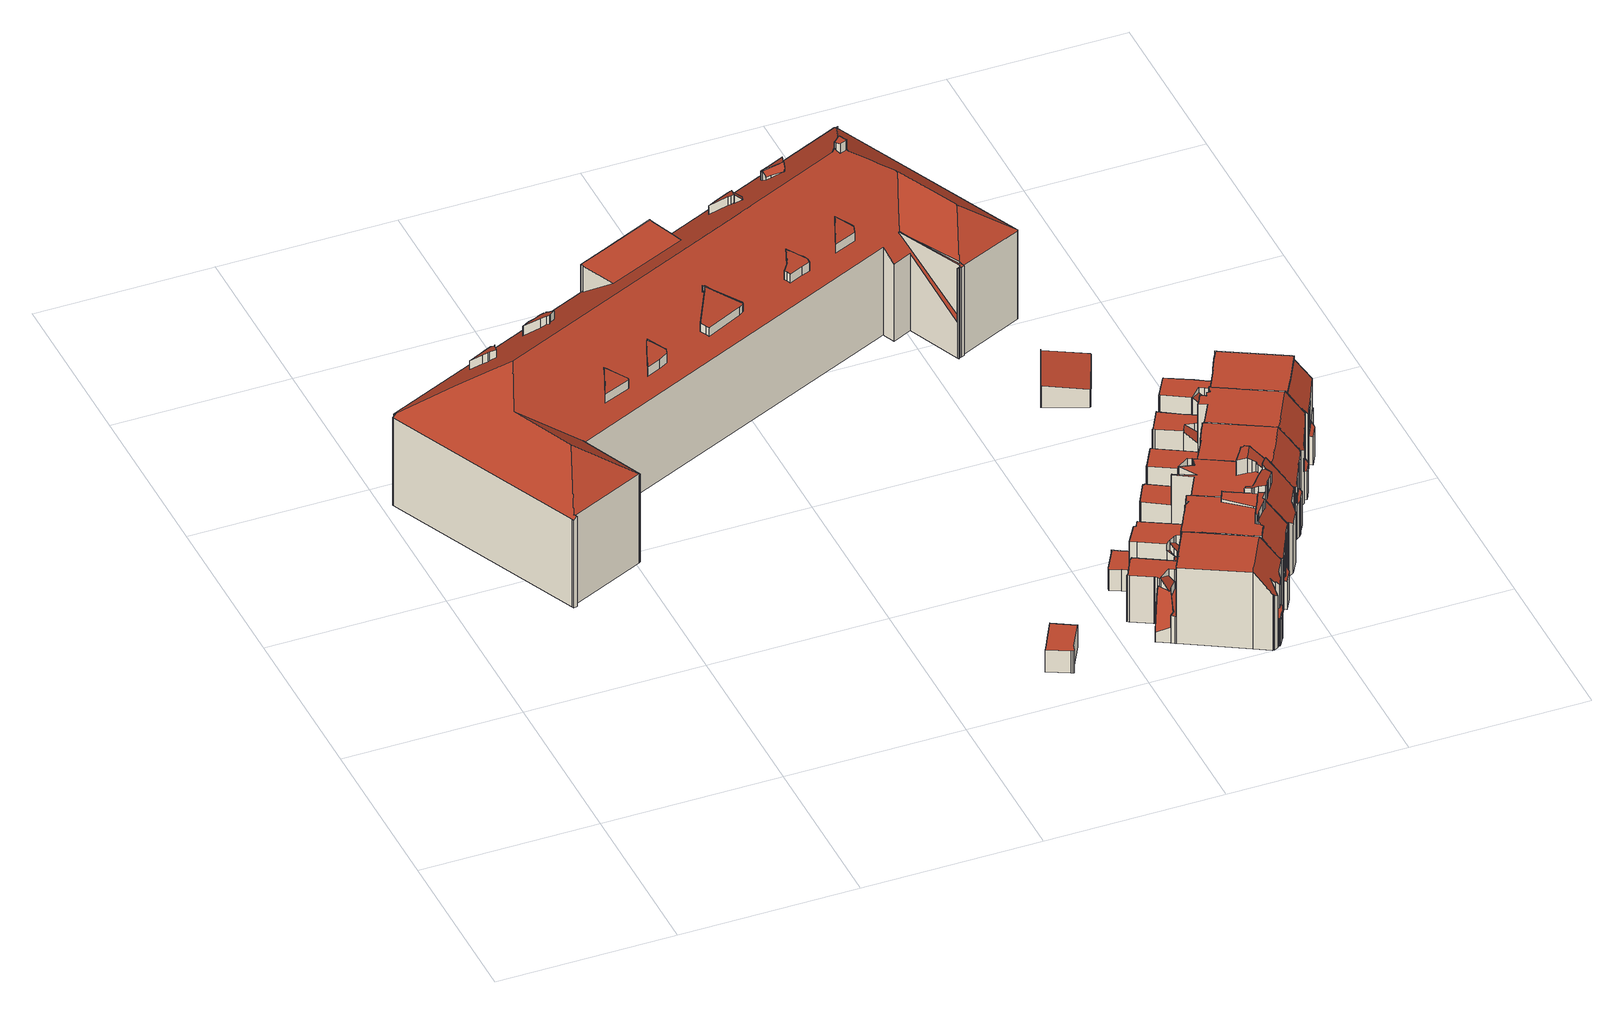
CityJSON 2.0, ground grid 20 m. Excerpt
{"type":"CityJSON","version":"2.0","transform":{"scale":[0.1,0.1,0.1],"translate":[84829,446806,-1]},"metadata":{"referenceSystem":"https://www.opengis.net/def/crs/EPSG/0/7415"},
"CityObjects":{
"building1":{"type":"Building","attributes":{"dak_type":"slanted","data_area":1208.82,"data_coverage":0.945,"geconstateerd":false,"gid":15713171,"h_dak_50p":14.22,"h_dak_70p":15.25,"h_dak_max":18.94,"h_dak_min":2.09,"h_maaiveld":0.068,"kas_warenhuis":false,"lod11_replace":false,"ondergronds_type":"above ground","oorspronkelijkbouwjaar":1920,"pw_actueel":"yes","pw_bron":"ahn3","reconstructie_methode":"tudelft3d-geoflow","reconstruction_skipped":false,"rmse_lod12":2.2,"rmse_lod13":2.5,"rmse_lod22":0.507,"rn":1,"status":"Pand in gebruik","t_run":1558.58,"val3dity_codes_lod12":"[]","val3dity_codes_lod13":"[]","val3dity_codes_lod22":"[]"},"children":["building1-1"]},
"building1-1":{"type":"BuildingPart","parents":["building1"],"geometry":[{"type":"Solid","lod":"2.2","boundaries":[[[[0,1,2,3,4,5,6,7,8,9,10,11,12,13,14,15,16,17,18,19,20,21,22,23,24,25,26,27,28,29,30]],[[31,17,16,32]],[[33,23,22,34]],[[35,9,8,36]],[[36,8,7,37]],[[38,26,25,39]],[[40,41,42]],[[43,44,45]],[[46,0,30,47]],[[32,16,15,48]],[[49,19,18,50]],[[51,20,19,49]],[[52,53,54,55,56]],[[57,58,59]],[[60,61,62,63]],[[64,65,66,67]],[[68,69,70,71]],[[72,73,74,75]],[[76,77,78,79]],[[63,62,80,81]],[[82,83,84,85]],[[86,87,88,89]],[[90,91,92,93]],[[75,74,94]],[[95,11,10,96]],[[37,7,6,97]],[[98,99,100,101]],[[102,12,11,95]],[[103,104,105]],[[106,107,108,109]],[[110,111,112,113]],[[114,115,116,117]],[[101,100,73,72]],[[118,119,120,121]],[[122,123,124,125]],[[126,39,25,24,127]],[[104,103,128,129]],[[129,128,91,90]],[[130,5,4,131]],[[132,97,6,5,130]],[[133,134,135,136,137]],[[42,41,138,139]],[[140,2,1,141,142]],[[141,1,0,143]],[[58,57,144]],[[142,141,144]],[[145,146,147,148]],[[149,14,13,150]],[[151,152,153,154]],[[155,156,157,158]],[[159,160,161,162]],[[163,164,160,159]],[[162,161,165,166]],[[167,168,169,170]],[[171,172,173,174]],[[174,173,175,176]],[[166,165,168,167]],[[177,178,179,180]],[[181,182,183,184]],[[185,186,187,188]],[[189,190,115,114]],[[191,192,193,194]],[[195,196,197,198]],[[176,175,199,200]],[[201,202,203]],[[203,202,111,110]],[[109,108,201,203]],[[204,205,206,207]],[[208,209,210,211]],[[212,213,205,204]],[[214,215,216,217]],[[215,214,218]],[[219,220,213,212,221]],[[222,223,224,225]],[[221,212,226]],[[227,228,229]],[[230,231,229]],[[232,233,234,235]],[[143,0,46]],[[236,3,2,140]],[[237,238,97,132]],[[139,138,238,237]],[[131,4,3,236]],[[239,240,21,20,51]],[[240,239,241]],[[242,243,44,43]],[[244,149,245]],[[48,15,14,149,244]],[[50,18,17,31]],[[246,29,28,247]],[[248,47,30,29,246]],[[47,248,249]],[[67,66,250,251]],[[252,253,254]],[[255,252,123,122]],[[256,257,253,252,255]],[[135,134,258]],[[259,260,83,82]],[[154,153,261,262]],[[150,13,12,102]],[[263,264,186,185]],[[207,206,209,208]],[[137,136,257,256]],[[56,55,265,266]],[[267,268,134,133]],[[266,265,268,267]],[[125,124,269,270]],[[270,269,53,52]],[[54,53,271]],[[272,273,260,259]],[[274,275,276]],[[85,84,275,274]],[[277,33,243,242]],[[278,279,192,191]],[[89,88,280,281]],[[251,250,282,283]],[[283,282,196,195]],[[284,285,231,230]],[[286,220,219]],[[235,234,119,118]],[[121,120,69,68]],[[287,27,26,38]],[[247,28,27,287]],[[288,289,290]],[[291,292,182,181]],[[170,169,293,294]],[[158,157,152,151]],[[295,296,156,155]],[[117,116,99,98]],[[297,298,299,300]],[[148,147,77,76]],[[301,302,303]],[[304,305,298,297]],[[81,80,289,288]],[[200,199,264,263]],[[93,92,190,189]],[[306,307,308,309]],[[225,224,310]],[[226,285,284]],[[300,299,146,145]],[[79,78,61,60]],[[211,210,311,312]],[[34,22,21,240]],[[312,311,313,314]],[[314,313,228,227]],[[180,179,307,306]],[[315,316,178,177]],[[184,183,316,315]],[[194,193,87,86]],[[317,318,65,64]],[[319,320,172,171]],[[188,187,320,319]],[[127,24,23,33,277]],[[321,322,39,126]],[[323,324,325]],[[326,327,318,317]],[[328,329,279,278]],[[198,197,329,328]],[[330,327,326]],[[281,280,330,326]],[[273,272,331]],[[332,333,296,295]],[[262,261,333,332]],[[71,70,334,335]],[[335,334,107,106]],[[336,337,233,232]],[[338,337,336]],[[113,112,337,338]],[[96,10,9,35]],[[302,301,305,304]],[[229,228,223,222]],[[324,323,322,321]],[[294,293,292,291]],[[309,308,164,163]],[[94,339,105,104,129,340,341,101,72,75]],[[129,90,93,189,114,117,98,101,341,340]],[[342,343,218,214,217,344,345,346,347,46,47,249,348,349,350,258,134,268,265,55,54,271]],[[166,167,170,294,291,181,184,315,177,351,352]],[[211,312,314,227,229,231,285,226,212,204,207,208]],[[143,46,347,346,353,58,144,141]],[[139,237,132,130,131,236,140,142,144,57,59,40,42]],[[49,50,31,32,48,244,245,354,355,356,357,241,239,51]],[[150,102,95,358,355,354]],[[270,52,56,266,267,133,137,256,255,122,125]],[[272,259,82,85]],[[225,310,286,219,221,226,284,230,229,222]],[[304,297,81,288,290,359,303,302]],[[79,60,63,81,297,300,145,148,76]],[[188,319,171,174,176,200,263,185]],[[127,277,242,43,45,325,324,321,126]],[[325,45,44,243,33,34,240,241,357,356,360,254,253,257,136,135,258,350,349,348,249,248,246,247,287,38,39,322,323],[107,334,70,69,120,119,234,233,337,112,111,202,201,108],[115,190,92,91,128,103,105,339,94,74,73,100,99,116],[224,223,228,313,311,210,209,206,205,213,220,286,310],[327,330,280,88,87,193,192,279,329,197,196,282,250,66,65,318]],[[86,89,281,326,317,64,67,251,283,195,198,328,278,191,194]],[[331,272,85,274,276]],[[262,332,295,155,158,151,154]],[[110,113,338,336,232,235,118,121,68,71,335,106,109,203]],[[216,40,59,58,353,346,345,344,217]],[[309,163,159,162,166,352,351,177,180,306]],[[355,358,95,96,35,36,37,97,238,138,41,40,216,215,218,343,342,271,53,269,124,123,252,254,360,356],[77,147,146,299,298,305,301,303,359,290,289,80,62,61,78],[187,186,264,199,175,173,172,320],[161,160,164,308,307,179,178,316,183,182,292,293,169,168,165],[276,275,84,83,260,273,331],[296,333,261,153,152,157,156]],[[354,245,149,150]]]],"semantics":{"surfaces":[{"type":"GroundSurface"},{"type":"WallSurface","on_footprint_edge":true},{"type":"WallSurface","on_footprint_edge":false},{"type":"RoofSurface"}],"values":[[0,1,1,1,1,1,2,2,1,1,1,1,2,2,2,2,2,2,2,2,2,2,2,2,1,1,2,1,2,2,2,2,2,2,2,1,2,2,1,1,2,2,1,1,2,2,2,1,2,2,2,2,2,2,2,2,2,2,2,2,2,2,2,2,2,2,2,2,2,2,2,2,2,2,2,2,2,2,1,1,2,2,1,1,2,2,2,1,1,1,1,2,2,2,2,2,2,2,2,1,2,2,2,2,2,2,2,2,2,2,2,2,2,2,2,2,2,2,2,2,2,1,1,2,2,2,2,2,2,2,2,2,2,2,2,2,2,2,2,2,2,2,1,2,2,2,2,2,2,2,2,2,1,2,2,2,2,2,2,2,2,2,2,2,2,2,2,2,1,2,2,2,2,2,3,3,3,3,3,3,3,3,3,3,3,3,3,3,3,3,3,3,3,3,3,3,3,3,3]]}}]},
"building2":{"type":"Building","attributes":{"dak_type":"multiple horizontal","data_area":10.07,"data_coverage":0.811,"geconstateerd":false,"gid":18954929,"h_dak_50p":2.68,"h_dak_70p":2.69,"h_dak_max":3.02,"h_dak_min":2.48,"h_maaiveld":-0.14,"kas_warenhuis":false,"lod11_replace":false,"ondergronds_type":"above ground","oorspronkelijkbouwjaar":1962,"pw_actueel":"yes","pw_bron":"ahn3","reconstructie_methode":"tudelft3d-geoflow","reconstruction_skipped":false,"rmse_lod12":0.12,"rmse_lod13":0.121,"rmse_lod22":0.123,"rn":1,"status":"Pand in gebruik","t_run":54.06,"val3dity_codes_lod12":"[]","val3dity_codes_lod13":"[]","val3dity_codes_lod22":"[]"},"children":["building2-1"]},
"building2-1":{"type":"BuildingPart","parents":["building2"],"geometry":[{"type":"Solid","lod":"2.2","boundaries":[[[[361,362,363,364,365,366,367,368,369,370]],[[371,366,365,372]],[[372,365,364,373]],[[374,368,367,375]],[[376,369,368,374]],[[373,364,363,377]],[[375,367,366,371]],[[378,370,369,376]],[[379,361,370,378]],[[377,363,362,380]],[[380,362,361,379]],[[377,380,379,378,376,374,375,371,372,373]]]],"semantics":{"surfaces":[{"type":"GroundSurface"},{"type":"WallSurface","on_footprint_edge":true},{"type":"RoofSurface"}],"values":[[0,1,1,1,1,1,1,1,1,1,1,2]]}}]},
"building3":{"type":"Building","attributes":{"dak_type":"slanted","data_area":69.3,"data_coverage":0.83,"geconstateerd":false,"gid":18958752,"h_dak_50p":9.34,"h_dak_70p":9.37,"h_dak_max":10.87,"h_dak_min":2.97,"h_maaiveld":-0.315,"kas_warenhuis":false,"lod11_replace":false,"ondergronds_type":"above ground","oorspronkelijkbouwjaar":1921,"pw_actueel":"yes","pw_bron":"ahn3","reconstructie_methode":"tudelft3d-geoflow","reconstruction_skipped":false,"rmse_lod12":2.22,"rmse_lod13":0.746,"rmse_lod22":0.219,"rn":1,"status":"Pand in gebruik","t_run":124.81,"val3dity_codes_lod12":"[]","val3dity_codes_lod13":"[]","val3dity_codes_lod22":"[]"},"children":["building3-1"]},
"building3-1":{"type":"BuildingPart","parents":["building3"],"geometry":[{"type":"Solid","lod":"2.2","boundaries":[[[[381,382,383,384,385,386,387,388,389,390,391,392,393,394,395,396,397,398,399,400,401,402,403,404,405,406,407,408,409,410,411,412,413,414,415,416,417,418,419]],[[420,395,394,421]],[[422,396,395,420]],[[423,418,417,424]],[[425,426,427]],[[428,414,413,429]],[[430,419,418,423]],[[431,402,401,432]],[[433,434,435,436]],[[437,438,439,440]],[[429,413,412,441]],[[442,404,403,443]],[[421,394,393,444]],[[444,393,392,445]],[[446,388,387,447]],[[448,449,450,451]],[[447,387,386,452]],[[453,454,455,456]],[[451,450,452,457]],[[458,399,398,459]],[[443,403,402,431]],[[460,406,405,461]],[[462,463,407,406,460]],[[464,397,396,422]],[[432,401,400,465]],[[466,382,381,467]],[[468,383,382,466]],[[467,381,419,430]],[[426,425,469,470]],[[471,472,473,474,475]],[[476,477,475,478]],[[461,405,404,442]],[[424,417,416,438,437]],[[438,416,415,479]],[[479,415,414,428]],[[480,481,384,383,468]],[[459,398,397,464]],[[465,400,399,458,482]],[[440,439,483]],[[484,485,486,487]],[[488,408,407,463]],[[436,435,463,462]],[[441,412,411,489]],[[490,410,409,491]],[[470,469,472,471]],[[482,458,477,476]],[[492,391,390,493]],[[493,390,389,453]],[[445,392,391,492]],[[389,454,453]],[[454,389,388,446]],[[456,455,494,495]],[[496,497,498,499]],[[495,494,499]],[[499,498,500,501]],[[502,503,504,505]],[[506,507,503,502]],[[478,475,474,507,506]],[[505,504,508,509]],[[510,511,512,513]],[[513,512,485,484]],[[483,439,511,510]],[[489,411,410,490]],[[491,409,408,488]],[[514,385,384,481]],[[515,516,481,480]],[[457,452,386,385,514]],[[509,508,516,515]],[[497,496,517]],[[449,448,517]],[[501,500,518,519]],[[519,518,473,472]],[[487,486,434,433]],[[510,513,484,487,433,436,462,460,461,442,443,431,432,520,521,522,523,524,468,466,467,430,423,424,437,440,483]],[[470,471,475,477,458,459,464,422,420,421,444,445,492,493,453,456,495,427,426]],[[512,511,439,438,479,428,429,441,489,490,491,488,463,435,434,486,485]],[[476,478,506,502,505,509,515,480,468,524,523,522,521,520,432,465,482]],[[449,517,496,499,494,455,454,446,447,452,450]],[[508,504,503,507,474,473,518,500,498,497,517,448,451,457,514,481,516]],[[469,425,427,495,499,501,519,472]]]],"semantics":{"surfaces":[{"type":"GroundSurface"},{"type":"WallSurface","on_footprint_edge":true},{"type":"WallSurface","on_footprint_edge":false},{"type":"RoofSurface"}],"values":[[0,1,1,1,2,1,1,1,2,2,1,1,1,1,1,2,1,2,2,1,1,1,1,1,1,1,1,1,2,2,2,1,1,1,1,1,1,1,2,2,1,2,1,1,2,2,1,1,1,1,1,2,2,2,2,2,2,2,2,2,2,2,1,1,1,2,1,2,2,2,2,2,2,3,3,3,3,3,3,3]]}}]},
"building4":{"type":"Building","attributes":{"dak_type":"slanted","data_area":83.38,"data_coverage":0.829,"geconstateerd":false,"gid":17145251,"h_dak_50p":8.41,"h_dak_70p":9.48,"h_dak_max":11.41,"h_dak_min":0.362,"h_maaiveld":-0.294,"kas_warenhuis":false,"lod11_replace":false,"ondergronds_type":"above ground","oorspronkelijkbouwjaar":1921,"pw_actueel":"yes","pw_bron":"ahn3","reconstructie_methode":"tudelft3d-geoflow","reconstruction_skipped":false,"rmse_lod12":3.81,"rmse_lod13":1.48,"rmse_lod22":0.472,"rn":1,"status":"Pand in gebruik","t_run":188.24,"val3dity_codes_lod12":"[]","val3dity_codes_lod13":"[]","val3dity_codes_lod22":"[]"},"children":["building4-1"]},
"building4-1":{"type":"BuildingPart","parents":["building4"],"geometry":[{"type":"Solid","lod":"2.2","boundaries":[[[[525,526,527,528,529,398,530,531,532,533,534,535,536,537,538,539,540,541,542,543,544,545,546,547,548,549,550,551,552,553,554,555,556,557,558,559,560,561,562,563,564,565,403,566,567,568,569,570,571,572]],[[573,534,533,574]],[[575,545,544,576,577]],[[578,537,536,579]],[[580,532,531,581]],[[582,558,557,583]],[[581,531,530,584]],[[585,565,564,586]],[[587,588,528,527,589]],[[579,536,535,590]],[[584,530,398,591]],[[592,550,549,593,594]],[[574,533,532,580]],[[595,542,541,596]],[[597,598,599,600]],[[601,602,600,603]],[[604,605,606,607]],[[590,535,534,573]],[[608,539,538,609]],[[609,538,537,578]],[[591,398,529,610]],[[611,612,613,614]],[[615,540,539,608]],[[616,543,542,595]],[[617,618,619,620]],[[620,619,621,622]],[[623,624,598,597]],[[625,555,554,626]],[[627,566,403,628]],[[629,630,631,632]],[[633,634,632,631,635,636]],[[637,638,634,633]],[[639,552,551,640]],[[603,600,599,641,642]],[[643,644,645,646]],[[646,645,647,648]],[[649,650,610,651]],[[651,610,529,528,588]],[[652,653,588,587]],[[613,654,614]],[[655,656,657,658]],[[659,571,570,660]],[[607,606,661,662,663]],[[664,665,666,667]],[[668,567,566,627]],[[628,403,565,585]],[[669,670,558,582]],[[671,672,670,669]],[[673,559,558,670]],[[674,560,559,673]],[[675,561,560,674]],[[676,677,678,679]],[[679,678,612,611]],[[680,615,677,676]],[[596,541,540,615,680]],[[681,640,551,550,592]],[[626,554,553,682]],[[683,684,640,681]],[[682,553,552,639]],[[583,557,556,685]],[[685,556,555,625]],[[686,687,688]],[[662,661,688]],[[689,690,672,671]],[[586,564,563,690,689]],[[690,563,562,691]],[[691,562,561,675]],[[692,572,571,659]],[[636,635,656,655]],[[642,641,605,604]],[[693,548,547,694,695]],[[696,546,545,575]],[[589,527,526,697]],[[576,544,543,616]],[[695,694,624,623]],[[593,549,548,693]],[[698,699,700,701]],[[701,700,684,683]],[[702,703,650,649]],[[704,705,706,707]],[[654,613,705,704]],[[708,709,703,702]],[[710,711,712,713]],[[658,657,711,710]],[[594,593,714,715]],[[715,714,602,601]],[[648,647,699,698]],[[716,569,568,665,664]],[[717,525,572,692]],[[718,719,720,721]],[[622,621,722,723]],[[723,722,638,637]],[[697,526,724]],[[713,712,653,652]],[[724,526,525,717]],[[707,706,709,708]],[[725,726,727,728]],[[614,654,726,725,729]],[[729,725,719,718]],[[728,727,630,629]],[[721,720,632,634]],[[577,576,618,617]],[[665,568,567,668]],[[667,666,730,731]],[[731,730,687,686]],[[663,662,644,643]],[[694,547,546,696]],[[660,570,569,716]],[[657,656,635,631,630,727,726,654,704,707,708,702,649,651,588,653,712,711]],[[691,675,674,673,670,672,690]],[[701,683,681,592,594,715,601,603,642,604,607,663,643,646,648,698]],[[600,602,714,593,693,695,623,597]],[[587,589,697,724,717,692,659,660,716,664,667,731,686,688,661,606,605,641,599,598,624,694,696,575,577,617,620,622,723,637,633,636,655,658,710,713,652]],[[703,709,706,705,613,612,678,677,615,608,609,578,579,590,573,574,580,581,584,591,610,650]],[[632,720,719,725,728,629]],[[718,721,634,638,722,621,619,618,576,616,595,596,680,676,679,611,614,729]],[[730,666,665,668,627,628,585,586,689,671,669,582,583,685,625,626,682,639,640,684,700,699,647,645,644,662,688,687]]]],"semantics":{"surfaces":[{"type":"GroundSurface"},{"type":"WallSurface","on_footprint_edge":true},{"type":"WallSurface","on_footprint_edge":false},{"type":"RoofSurface"}],"values":[[0,1,1,1,1,1,1,1,1,1,1,1,1,1,2,2,2,1,1,1,1,2,1,1,2,2,2,1,1,2,2,2,1,2,2,2,2,1,2,2,2,1,2,2,1,1,1,2,1,1,1,2,2,2,1,1,1,2,1,1,1,2,2,2,1,1,1,1,2,2,1,1,1,1,2,1,2,2,2,2,2,2,2,2,2,2,2,1,1,2,2,2,1,2,1,2,2,2,2,2,2,2,1,2,2,2,1,1,3,3,3,3,3,3,3,3,3]]}}]},
"building5":{"type":"Building","attributes":{"dak_type":"slanted","data_area":62.54,"data_coverage":0.82,"geconstateerd":false,"gid":18958750,"h_dak_50p":9.47,"h_dak_70p":9.52,"h_dak_max":11.67,"h_dak_min":3.79,"h_maaiveld":-0.279,"kas_warenhuis":false,"lod11_replace":false,"ondergronds_type":"above ground","oorspronkelijkbouwjaar":1921,"pw_actueel":"yes","pw_bron":"ahn3","reconstructie_methode":"tudelft3d-geoflow","reconstruction_skipped":false,"rmse_lod12":2.03,"rmse_lod13":1.01,"rmse_lod22":0.305,"rn":1,"status":"Pand in gebruik","t_run":145.69,"val3dity_codes_lod12":"[]","val3dity_codes_lod13":"[]","val3dity_codes_lod22":"[]"},"children":["building5-1"]},
"building5-1":{"type":"BuildingPart","parents":["building5"],"geometry":[{"type":"Solid","lod":"2.2","boundaries":[[[[732,733,734,735,736,737,738,739,740,741,742,743,555,552,744,549,745,746,747,748,749,750,751,545,752,753,754,755,756,757,758,759,760,761,762,763,764,765,766]],[[767,763,762,768]],[[769,770,771,772]],[[773,757,756,774]],[[774,756,755,775]],[[776,740,739,777]],[[777,739,738,778]],[[779,758,757,773]],[[780,751,750,781]],[[782,783,784,785]],[[786,787,783,782]],[[788,743,742,789]],[[789,742,741,790]],[[790,741,740,776]],[[785,784,791,792]],[[793,765,764,794]],[[795,761,760,796]],[[797,798,799,800]],[[798,734,733,801]],[[802,803,748,747,804]],[[805,806,807,808]],[[808,807,809,810,811]],[[812,811,810,813,814]],[[815,816,817]],[[814,813,817]],[[818,819,820,821]],[[822,732,766,823]],[[823,766,765,793,824]],[[825,759,758,779]],[[796,760,759,825]],[[826,744,552,639]],[[827,737,736,828]],[[829,745,549,830]],[[831,832,811,812]],[[800,799,832,831]],[[810,809,833,834]],[[835,836,816,815]],[[639,552,555,837]],[[804,747,746,838]],[[839,840,841,842]],[[821,820,843,844]],[[845,846,847,848]],[[849,850,846,845]],[[851,795,852,853]],[[575,545,751,780]],[[768,762,761,795,851]],[[854,855,840,839]],[[834,833,855,854]],[[853,852,850,849]],[[844,843,806,805]],[[775,755,754,771]],[[856,752,545,575]],[[857,858,803,802]],[[838,746,745,829]],[[830,549,744,826,859]],[[860,753,752,856]],[[772,771,754,753,860]],[[842,841,861,862]],[[859,826,863,864]],[[864,863,865,866]],[[837,555,743,788]],[[828,736,735,867]],[[867,735,734,798,797]],[[868,738,737,827]],[[778,738,868]],[[869,870,871,872]],[[781,750,749,873]],[[794,764,763,767]],[[862,861,858,857]],[[873,749,748,803]],[[866,865,870,869]],[[874,847,875]],[[848,847,874,876,877]],[[877,876,770,769]],[[792,791,819,818]],[[824,793,787,786]],[[801,733,732,822]],[[872,871,878,879]],[[879,878,836,835]],[[832,799,798,801,822,823,880,881,821,844,805,808,811]],[[795,796,825,779,773,774,775,771,770,875,847,846,850,852]],[[848,877,769,772,860,856,575,780,781,873,803,858,861,841,840,855,833,809,807,806,843,820,819,791,784,783,787,793,794,767,768,851,853,849,845]],[[770,876,874,875]],[[866,869,872,879,835,815,817,813,810,834,854,839,842,862,857,802,804,838,829,830,859,864]],[[778,868,827,828,867,797,800,831,812,814,817,816,836,878,871,870,865,863,826,639,837,788,789,790,776,777]],[[821,881,880,823,824,786,782,785,792,818]]]],"semantics":{"surfaces":[{"type":"GroundSurface"},{"type":"WallSurface","on_footprint_edge":true},{"type":"WallSurface","on_footprint_edge":false},{"type":"RoofSurface"}],"values":[[0,1,2,1,1,1,1,1,1,2,2,1,1,1,2,1,1,2,1,1,2,2,2,2,2,2,1,1,1,1,1,1,1,2,2,2,2,1,1,2,2,2,2,2,1,1,2,2,2,2,1,1,2,1,1,1,1,2,2,2,1,1,1,1,1,2,1,1,2,1,2,2,2,2,2,2,1,2,2,3,3,3,3,3,3,3]]}}]},
"building6":{"type":"Building","attributes":{"dak_type":"slanted","data_area":68.61,"data_coverage":0.9,"geconstateerd":false,"gid":18958749,"h_dak_50p":9.51,"h_dak_70p":9.54,"h_dak_max":11.21,"h_dak_min":3.17,"h_maaiveld":-0.244,"kas_warenhuis":false,"lod11_replace":false,"ondergronds_type":"above ground","oorspronkelijkbouwjaar":1921,"pw_actueel":"yes","pw_bron":"ahn3","reconstructie_methode":"tudelft3d-geoflow","reconstruction_skipped":false,"rmse_lod12":2.06,"rmse_lod13":0.738,"rmse_lod22":0.26,"rn":1,"status":"Pand in gebruik","t_run":114.31,"val3dity_codes_lod12":"[]","val3dity_codes_lod13":"[]","val3dity_codes_lod22":"[]"},"children":["building6-1"]},
"building6-1":{"type":"BuildingPart","parents":["building6"],"geometry":[{"type":"Solid","lod":"2.2","boundaries":[[[[882,883,884,885,886,887,888,889,890,891,892,893,894,895,896,897,898,899,900,901,902,903,904,905,906,907,908,909,910,911,912,913,914,915,916]],[[917,882,916,918]],[[919,915,914,920]],[[921,912,911,922]],[[922,911,910,923]],[[924,925,926,927]],[[920,914,913,926]],[[928,905,904,929]],[[930,892,891,768]],[[931,885,884,932]],[[933,887,886,934]],[[935,883,882,917]],[[936,893,892,930]],[[937,938,894,893,936]],[[768,891,890,939]],[[929,904,903,940,941]],[[941,940,942,943]],[[944,895,894,938]],[[945,901,900,946]],[[923,910,909,947]],[[934,886,885,931]],[[948,889,888,949]],[[949,888,887,933]],[[918,916,915,919]],[[950,899,898,951]],[[946,900,899,950]],[[952,953,954,955]],[[956,906,905,928]],[[943,942,955,957]],[[957,955,954,938,937]],[[951,898,897,958]],[[895,944,959]],[[960,935,961,962]],[[932,884,883,935,960]],[[962,961,925,924]],[[927,926,913,912,921]],[[947,909,908,963]],[[963,908,907,964]],[[964,907,906,956]],[[958,897,896,965]],[[939,890,889,948]],[[965,896,895,959]],[[966,902,901,945]],[[959,944,967,968]],[[968,967,953,952]],[[940,903,902,966]],[[920,926,925,961,935,917,918,919]],[[930,768,939,948,969,970,971,972,973,928,929,941,943,957,937,936]],[[960,962,924,927,921,922,923,947,963,964,956,928,973,972,971,970,969,948,949,933,934,931,932]],[[946,950,951,958,965,959,968,952,955,942,940,966,945]],[[953,967,944,938,954]]]],"semantics":{"surfaces":[{"type":"GroundSurface"},{"type":"WallSurface","on_footprint_edge":true},{"type":"WallSurface","on_footprint_edge":false},{"type":"RoofSurface"}],"values":[[0,1,1,1,1,2,1,1,1,1,1,1,1,1,1,1,2,1,1,1,1,1,1,1,1,1,2,1,2,2,1,1,2,1,2,1,1,1,1,1,1,1,1,2,2,1,3,3,3,3,3]]}}]},
"building7":{"type":"Building","attributes":{"dak_type":"horizontal","data_area":28.4,"data_coverage":0.933,"geconstateerd":false,"gid":17151067,"h_dak_50p":2.44,"h_dak_70p":2.52,"h_dak_max":2.73,"h_dak_min":2.24,"h_maaiveld":-0.022,"kas_warenhuis":false,"lod11_replace":false,"ondergronds_type":"above ground","oorspronkelijkbouwjaar":2012,"pw_actueel":"yes","pw_bron":"ahn3","reconstructie_methode":"tudelft3d-geoflow","reconstruction_skipped":false,"rmse_lod12":0.14,"rmse_lod13":0.151,"rmse_lod22":0.027,"rn":1,"status":"Pand in gebruik","t_run":83.51,"val3dity_codes_lod12":"[]","val3dity_codes_lod13":"[]","val3dity_codes_lod22":"[]"},"children":["building7-1"]},
"building7-1":{"type":"BuildingPart","parents":["building7"],"geometry":[{"type":"Solid","lod":"2.2","boundaries":[[[[974,975,976,977,978,979,980,981,982]],[[983,981,980,984]],[[985,981,983]],[[986,982,981,985]],[[984,980,979,987]],[[988,975,974,989]],[[990,977,976,991]],[[989,974,982,986]],[[992,978,977,990]],[[987,979,978,992]],[[991,976,975,988]],[[987,992,990,991,988,989,986,985,983,984]]]],"semantics":{"surfaces":[{"type":"GroundSurface"},{"type":"WallSurface","on_footprint_edge":true},{"type":"RoofSurface"}],"values":[[0,1,1,1,1,1,1,1,1,1,1,2]]}}]},
"building8":{"type":"Building","attributes":{"dak_type":"slanted","data_area":67.14,"data_coverage":0.886,"geconstateerd":false,"gid":17145253,"h_dak_50p":9.52,"h_dak_70p":9.57,"h_dak_max":11,"h_dak_min":3.15,"h_maaiveld":-0.254,"kas_warenhuis":false,"lod11_replace":false,"ondergronds_type":"above ground","oorspronkelijkbouwjaar":1921,"pw_actueel":"yes","pw_bron":"ahn3","reconstructie_methode":"tudelft3d-geoflow","reconstruction_skipped":false,"rmse_lod12":2.19,"rmse_lod13":0.879,"rmse_lod22":0.284,"rn":1,"status":"Pand in gebruik","t_run":136.85,"val3dity_codes_lod12":"[]","val3dity_codes_lod13":"[]","val3dity_codes_lod22":"[]"},"children":["building8-1"]},
"building8-1":{"type":"BuildingPart","parents":["building8"],"geometry":[{"type":"Solid","lod":"2.2","boundaries":[[[[993,994,995,996,997,998,999,1000,1001,1002,1003,1004,1005,1006,1007,1008,1009,1010,1011,1012,1013,1014,1015,1016,1017,1018,1019,1020,1021,1022,1023,1024,1025,1026,1027,1028,1029,1030,1031]],[[1032,993,1031,1033]],[[1034,1035,996,995,1036]],[[1037,1038,1039,1040]],[[1041,1019,1018,1042]],[[1043,1020,1019,1041]],[[1042,1018,1017,1044]],[[1045,1022,1021,1046]],[[1047,1023,1022,1045]],[[1048,1016,1015,1049]],[[1050,1030,1029,1051]],[[1052,994,993,1032]],[[1053,998,997,1054]],[[1055,1056,1057,1058]],[[1056,1024,1023,1047]],[[1059,1000,999,1060]],[[1061,1059,1062,1063]],[[1060,999,998,1053]],[[1036,995,994,1052]],[[1064,1065,1049,1066]],[[1066,1049,1015,1014,1067]],[[1068,1069,1070,1065,1064]],[[1071,1006,1005,1072]],[[1073,1007,1006,1071]],[[1054,997,996,1035]],[[1063,1062,1035,1034]],[[929,1012,1011,1074]],[[1074,1011,1010,1075]],[[1075,1010,1009,1076]],[[1077,1002,1001,1078]],[[1078,1001,1000,1059,1061]],[[1033,1031,1030,1050]],[[1079,1027,1026,1080]],[[1044,1017,1016,1048,1081]],[[1081,1048,1082]],[[1046,1021,1020,1043]],[[1067,1014,1013,1083]],[[1084,1025,1024,1056,1055]],[[1085,1086,1069,1068]],[[1040,1039,1086,1085]],[[1087,1088,1089]],[[1058,1057,1038,1037]],[[1051,1029,1028,1090]],[[1090,1028,1027,1079]],[[1083,1013,1012,929]],[[1091,1008,1007,1073]],[[1092,1004,1093]],[[1072,1005,1004,1092]],[[1093,1004,1003,1094]],[[1094,1003,1002,1077]],[[1088,1087,1095,1096]],[[1096,1095,1070,1069]],[[1076,1009,1008,1091]],[[1080,1026,1025,1084]],[[1061,1063,1034,1036,1052,1032,1033,1050,1051,1097,1098,1099,1100,1101,928,1073,1071,1072,1092,1093,1094,1077,1078]],[[1035,1062,1059,1060,1053,1054]],[[1070,1095,1087,1089,1082,1048,1049,1065]],[[1082,1089,1088,1096,1069,1086,1039,1038,1057,1056,1047,1045,1046,1043,1041,1042,1044,1081]],[[1075,1076,1091,1073,928,1101,1100,1099,1098,1097,1051,1090,1079,1080,1084,1055,1058,1037,1040,1085,1068,1064,1066,1067,1083,929,1074]]]],"semantics":{"surfaces":[{"type":"GroundSurface"},{"type":"WallSurface","on_footprint_edge":true},{"type":"WallSurface","on_footprint_edge":false},{"type":"RoofSurface"}],"values":[[0,1,1,2,1,1,1,1,1,1,1,1,1,2,1,1,2,1,1,2,1,2,1,1,1,2,1,1,1,1,1,1,1,1,2,1,1,1,2,2,2,2,1,1,1,1,1,1,1,1,2,2,1,1,3,3,3,3,3]]}}]},
"building9":{"type":"Building","attributes":{"dak_type":"slanted","data_area":69.53,"data_coverage":0.915,"geconstateerd":false,"gid":18958748,"h_dak_50p":9.46,"h_dak_70p":9.5,"h_dak_max":9.63,"h_dak_min":3.14,"h_maaiveld":-0.252,"kas_warenhuis":false,"lod11_replace":false,"ondergronds_type":"above ground","oorspronkelijkbouwjaar":1921,"pw_actueel":"yes","pw_bron":"ahn3","reconstructie_methode":"tudelft3d-geoflow","reconstruction_skipped":false,"rmse_lod12":2.14,"rmse_lod13":0.886,"rmse_lod22":0.0708,"rn":1,"status":"Pand in gebruik","t_run":110.17,"val3dity_codes_lod12":"[]","val3dity_codes_lod13":"[]","val3dity_codes_lod22":"[]"},"children":["building9-1"]},
"building9-1":{"type":"BuildingPart","parents":["building9"],"geometry":[{"type":"Solid","lod":"2.2","boundaries":[[[[1102,1103,1104,1105,1106,1107,1108,1109,1110,1111,1112,1113,1114,1115,1116,1117,1118,1119,1120,1121,1122,1025,1123,1124,1125,1126,1127,1128,1129,1130,1131,1132,1133]],[[1134,1123,1025,1135]],[[1136,1137,1124,1123,1134]],[[1135,1025,1122,1138]],[[1139,1125,1124,1137]],[[1140,1116,1115,1141]],[[1142,1120,1119,1143]],[[1141,1115,1114,1144,1145]],[[1145,1144,1146,1147]],[[1148,1129,1128,1149]],[[1150,1151,1152,1153,1154]],[[1155,1105,1104,1156]],[[1157,1158,1159,1160]],[[1161,1162,1154,1163]],[[1164,1109,1108,1165]],[[1166,1110,1109,1164]],[[1167,1111,1110,1166]],[[1168,1107,1106,1169]],[[1138,1122,1121,1170]],[[1171,1165,1108,1107,1168]],[[1172,1169,1106,1105,1155]],[[1173,1118,1117,1174]],[[1143,1119,1118,1173]],[[1170,1121,1120,1142,1175]],[[1175,1142,1176,1177]],[[1144,1114,1113,1178]],[[1174,1117,1116,1140]],[[1179,1131,1130,1180]],[[1180,1130,1129,1148]],[[1181,1139,1182,1183]],[[1158,1126,1125,1139,1181]],[[1183,1182,1152,1151]],[[1160,1159,1151,1150]],[[1184,1127,1126,1158,1157]],[[1185,1133,1132,1186]],[[1147,1146,1165,1171]],[[1163,1154,1153,1137,1136]],[[1187,1188,1162,1161]],[[1156,1104,1103,1188,1187]],[[1189,1102,1133,1185]],[[1188,1103,1102,1189]],[[1177,1176,1190,1191]],[[1192,1193,1169,1172]],[[1178,1113,1112,1194]],[[1194,1112,1111,1167]],[[1191,1190,1193,1192]],[[1149,1128,1127,1184]],[[1186,1132,1131,1179]],[[1175,1177,1191,1192,1172,1155,1156,1187,1161,1163,1136,1134,1135,1138,1170]],[[1182,1139,1137,1153,1152]],[[1154,1162,1188,1189,1185,1186,1179,1180,1148,1149,1184,1157,1160,1150]],[[1178,1194,1167,1166,1164,1165,1146,1144]],[[1141,1145,1147,1171,1168,1169,1193,1190,1176,1142,1143,1173,1174,1140]],[[1158,1181,1183,1151,1159]]]],"semantics":{"surfaces":[{"type":"GroundSurface"},{"type":"WallSurface","on_footprint_edge":true},{"type":"WallSurface","on_footprint_edge":false},{"type":"RoofSurface"}],"values":[[0,1,1,1,1,1,1,1,2,1,2,1,2,2,1,1,1,1,1,1,1,1,1,1,2,1,1,1,1,2,1,2,2,1,1,2,2,2,1,1,1,2,2,1,1,2,1,1,3,3,3,3,3,3]]}}]}
},
"vertices":[
[710,602,11],[637,569,11],[637,567,11],[634,566,11],[631,565,11],[630,564,11],[629,566,11],[603,626,11],[581,616,11],[575,630,11],[174,451,11],[171,452,11],[203,379,11],[202,378,11],[115,339,11],[116,336,11],[112,335,11],[111,337,11],[10,562,11],[10,563,11],[13,564,11],[14,565,11],[13,568,11],[265,680,11],[295,693,11],[358,721,11],[368,726,11],[369,726,11],[607,833,11],[608,831,11],[609,829,11],[111,337,122],[112,335,122],[265,680,122],[13,568,122],[575,630,122],[581,616,109],[603,626,109],[368,726,122],[358,721,122],[599,645,125],[598,644,124],[598,644,125],[266,676,158],[266,676,125],[283,638,158],[710,602,124],[609,829,123],[116,336,125],[10,563,122],[10,562,122],[13,564,124],[572,718,198],[572,718,186],[572,718,185],[570,721,185],[570,721,198],[634,573,125],[634,573,127],[604,634,125],[392,568,145],[392,568,135],[396,570,136],[396,570,145],[210,618,159],[210,618,149],[210,619,147],[210,619,158],[105,589,147],[105,589,136],[117,584,143],[117,584,154],[450,721,162],[450,721,151],[456,715,158],[456,715,159],[347,549,147],[347,549,137],[350,548,134],[350,548,145],[397,571,136],[397,571,146],[241,499,146],[241,499,135],[241,500,136],[241,500,147],[177,619,149],[177,619,137],[192,612,147],[192,612,158],[456,746,147],[456,746,135],[454,745,135],[454,745,147],[457,715,158],[171,452,123],[174,451,121],[629,566,57],[448,723,160],[448,723,149],[451,723,151],[451,723,161],[203,379,123],[459,743,139],[459,743,147],[465,736,145],[124,582,158],[124,582,147],[130,579,151],[130,579,161],[133,588,156],[133,588,146],[136,599,139],[136,599,150],[427,732,147],[427,732,136],[445,725,147],[445,725,158],[121,597,147],[121,597,135],[117,595,136],[117,595,147],[560,717,198],[560,717,189],[563,714,186],[563,714,198],[358,721,158],[295,693,158],[457,745,137],[457,745,148],[630,564,125],[631,565,125],[629,566,125],[567,727,198],[567,727,186],[567,727,184],[566,726,185],[566,726,198],[633,569,58],[633,569,125],[637,567,125],[637,569,124],[637,569,125],[710,602,123],[636,571,125],[360,583,167],[360,583,157],[342,552,140],[342,552,151],[115,339,124],[202,378,124],[530,648,160],[530,648,149],[528,644,147],[528,644,158],[546,642,151],[546,642,139],[530,650,150],[530,650,161],[467,627,155],[467,627,154],[466,623,151],[466,623,158],[474,623,151],[474,623,149],[464,619,149],[464,619,160],[463,615,158],[463,615,146],[460,607,142],[460,607,153],[291,529,151],[291,529,140],[277,536,150],[277,536,161],[276,535,149],[276,535,160],[484,611,148],[484,611,137],[483,618,142],[483,618,147],[459,597,146],[459,597,135],[475,604,135],[475,604,146],[283,518,146],[283,518,135],[293,523,135],[293,523,147],[438,738,147],[438,738,136],[185,625,148],[185,625,136],[176,620,136],[176,620,148],[204,631,149],[204,631,138],[201,632,136],[201,632,147],[269,515,137],[269,515,148],[132,585,148],[132,585,147],[132,585,158],[520,759,157],[520,759,147],[520,760,146],[520,760,157],[527,779,146],[527,779,135],[514,773,135],[514,773,146],[518,754,160],[518,754,150],[619,698,158],[619,698,157],[619,698,156],[619,699,157],[618,700,158],[517,749,158],[517,749,152],[518,754,161],[499,754,146],[499,754,143],[503,752,146],[503,752,149],[516,755,159],[498,762,148],[498,762,137],[498,762,149],[499,762,150],[499,762,149],[134,603,147],[134,603,135],[127,600,135],[127,600,147],[634,566,125],[632,567,125],[632,567,57],[14,565,125],[14,565,124],[14,564,125],[266,677,158],[266,677,125],[115,339,125],[114,340,125],[608,831,123],[607,833,122],[609,829,125],[607,828,125],[206,630,139],[206,630,150],[559,719,191],[559,719,188],[555,715,189],[559,719,198],[561,721,198],[561,721,187],[569,729,183],[210,486,146],[210,486,135],[521,625,135],[521,625,146],[267,511,146],[267,511,134],[569,724,185],[569,724,198],[568,726,198],[568,726,185],[571,717,186],[571,717,198],[573,716,185],[219,509,161],[219,509,149],[238,508,146],[238,508,142],[225,517,153],[265,680,158],[194,629,147],[194,629,136],[198,610,151],[198,610,161],[205,630,138],[205,630,149],[513,756,158],[513,756,157],[515,745,155],[369,726,122],[398,576,144],[398,576,139],[371,590,158],[457,599,148],[457,599,137],[454,600,139],[454,600,150],[547,641,150],[547,641,138],[361,585,168],[361,585,158],[360,584,158],[360,584,168],[359,588,160],[359,588,168],[363,593,163],[360,587,168],[360,587,160],[482,619,147],[482,619,143],[477,621,146],[477,621,149],[514,745,155],[507,770,135],[507,770,146],[498,766,135],[498,766,146],[485,608,146],[485,608,135],[202,610,162],[202,610,152],[294,527,150],[294,527,138],[359,717,158],[359,717,126],[368,694,145],[368,694,158],[374,678,158],[201,608,163],[201,608,153],[200,632,147],[200,632,136],[201,608,152],[222,518,154],[546,636,146],[546,636,135],[122,582,146],[122,582,157],[137,600,149],[137,600,138],[137,600,150],[464,733,147],[457,744,149],[452,728,158],[593,709,173],[604,705,166],[620,699,157],[653,625,157],[653,624,157],[654,623,157],[587,775,156],[586,774,157],[585,772,158],[469,617,158],[468,617,158],[653,623,157],[138,403,162],[106,477,162],[124,522,189],[70,543,158],[168,453,125],[364,593,163],[415,652,189],
[533,43,9],[510,55,9],[510,56,9],[511,57,9],[524,81,9],[531,94,9],[556,80,9],[539,50,9],[536,42,9],[535,42,9],[531,94,37],[524,81,37],[511,57,37],[539,50,37],[556,80,37],[536,42,37],[510,56,37],[535,42,37],[533,43,37],[510,55,37],
[736,2,7],[736,1,7],[719,11,7],[651,49,7],[650,50,7],[646,52,7],[632,60,7],[643,81,7],[646,86,7],[646,87,7],[644,88,7],[643,89,7],[621,101,7],[619,102,7],[621,104,7],[632,125,7],[633,125,7],[635,127,7],[679,102,7],[690,96,7],[748,63,7],[765,54,7],[767,53,7],[767,52,7],[757,35,7],[756,32,7],[756,28,7],[756,22,7],[755,21,7],[753,16,7],[751,13,7],[747,6,7],[746,5,7],[745,5,7],[743,4,7],[742,4,7],[742,3,7],[738,1,7],[737,1,7],[621,104,66],[619,102,66],[632,125,66],[738,1,76],[742,3,73],[650,86,65],[650,86,66],[649,85,66],[745,5,42],[746,5,42],[737,1,77],[765,54,79],[748,63,104],[747,21,78],[747,21,42],[752,21,42],[752,21,72],[742,4,74],[742,4,42],[742,10,42],[742,10,77],[747,6,42],[767,52,76],[767,53,76],[621,101,66],[643,89,66],[643,81,48],[632,60,19],[651,57,42],[651,57,37],[648,54,31],[648,54,42],[646,52,27],[646,86,66],[646,86,56],[647,84,56],[647,84,66],[646,52,42],[679,102,66],[635,127,66],[756,32,76],[757,35,76],[756,28,73],[756,28,42],[633,125,66],[690,96,104],[736,1,78],[736,2,79],[719,11,104],[662,95,58],[662,95,66],[667,92,66],[667,92,51],[667,92,42],[672,89,41],[672,89,66],[677,98,104],[677,98,66],[672,89,104],[743,4,42],[651,49,103],[651,49,41],[679,102,104],[742,10,78],[742,18,83],[742,18,43],[746,18,42],[746,18,78],[756,22,41],[751,13,42],[753,16,42],[755,21,41],[644,88,66],[646,87,66],[648,83,56],[648,83,66],[655,74,55],[655,74,42],[654,75,42],[654,75,55],[655,75,42],[655,75,54],[661,66,103],[661,66,41],[659,65,41],[659,65,103],[660,67,103],[660,67,41],[658,63,41],[658,63,103],[741,18,83],[741,18,43],[741,19,43],[741,19,84],[650,50,41],[652,52,103],[652,52,41],[652,62,42],[657,79,42],[657,79,54],[745,59,104],[728,27,104],[724,21,104],[722,18,104],[719,12,104],
[700,90,7],[697,92,7],[696,92,7],[678,102,7],[672,106,7],[635,128,7],[644,142,7],[645,145,7],[639,148,7],[634,151,7],[622,157,7],[623,160,7],[637,184,7],[637,185,7],[639,184,7],[657,174,7],[659,173,7],[662,179,7],[663,180,7],[707,155,7],[711,153,7],[725,145,7],[738,138,7],[741,136,7],[770,120,7],[771,119,7],[776,116,7],[777,115,7],[779,114,7],[795,105,7],[796,105,7],[795,103,7],[788,91,7],[785,84,7],[785,75,7],[784,72,7],[776,59,7],[776,58,7],[773,60,7],[770,55,7],[768,54,7],[764,54,7],[756,59,7],[750,62,7],[743,66,7],[742,66,7],[718,80,7],[709,85,7],[634,151,34],[639,148,34],[711,153,104],[707,155,67],[707,155,104],[637,184,34],[623,160,33],[645,145,34],[644,142,34],[785,84,77],[788,91,77],[635,128,34],[768,54,77],[770,55,75],[678,102,104],[678,102,49],[696,92,104],[622,157,33],[635,127,34],[771,119,114],[770,120,112],[770,120,114],[662,179,66],[659,173,66],[760,108,107],[760,108,105],[763,105,105],[763,105,107],[766,112,115],[766,112,110],[763,105,115],[752,84,117],[752,84,105],[753,83,105],[753,83,117],[639,184,34],[637,185,34],[672,106,35],[650,149,66],[650,149,34],[676,134,35],[676,134,66],[657,174,34],[663,180,66],[706,154,104],[706,154,67],[702,146,67],[702,146,104],[705,145,67],[705,145,104],[734,130,109],[734,130,105],[796,105,76],[795,105,77],[764,54,81],[767,53,77],[687,133,54],[687,133,46],[698,140,37],[698,140,47],[698,140,104],[698,140,67],[699,140,36],[699,140,104],[699,141,104],[699,141,67],[777,115,104],[776,116,106],[760,100,105],[760,100,116],[756,85,117],[756,85,108],[765,97,106],[765,97,116],[768,101,105],[768,101,116],[672,107,56],[672,107,35],[672,106,56],[679,104,104],[679,104,48],[676,134,58],[693,129,104],[693,129,40],[691,126,41],[691,126,104],[718,80,105],[742,66,105],[754,82,105],[754,82,109],[754,82,117],[750,62,105],[750,62,102],[751,64,102],[751,64,105],[756,59,93],[785,84,76],[785,84,42],[780,74,76],[780,74,43],[785,75,41],[784,72,41],[776,59,42],[656,173,66],[656,173,34],[643,153,34],[643,153,66],[657,174,66],[776,116,115],[779,114,101],[770,108,115],[770,108,107],[795,103,76],[758,77,105],[758,77,102],[756,80,105],[773,60,75],[773,60,43],[776,58,42],[709,85,105],[741,136,112],[738,138,105],[738,138,112],[725,145,105],[697,92,104],[771,104,116],[771,104,104],[770,107,107],[770,107,115],[673,110,55],[673,110,35],[683,130,51],[683,130,35],[682,129,35],[682,129,51],[675,114,54],[675,114,35],[686,116,104],[686,116,44],[680,106,48],[680,106,104],[768,116,111],[768,116,114],[743,66,105],[700,90,105],[688,143,66],[688,143,58],[690,144,57],[690,144,66],[700,141,67],[700,141,104],[697,92,105],[681,138,63],[681,138,54],[684,135,50],[684,135,58],[681,138,66],[756,74,102],[756,74,105],
[788,178,7],[797,173,7],[800,171,7],[803,169,7],[809,166,7],[824,158,7],[824,156,7],[814,137,7],[814,127,7],[805,111,7],[798,107,7],[797,106,7],[777,116,7],[767,121,7],[765,122,7],[764,123,7],[758,127,7],[756,128,7],[720,148,7],[717,150,7],[713,157,7],[725,179,7],[705,191,7],[678,206,7],[677,206,7],[691,232,7],[692,231,7],[693,232,7],[719,217,7],[735,208,7],[740,205,7],[753,198,7],[779,183,7],[781,182,7],[786,179,7],[753,198,105],[740,205,105],[706,192,105],[706,192,67],[705,191,67],[705,191,105],[691,232,68],[677,206,68],[678,206,68],[814,127,70],[814,137,77],[824,156,77],[692,231,68],[717,150,104],[720,148,104],[777,181,126],[777,181,105],[772,174,105],[772,174,125],[780,181,126],[780,181,105],[797,106,77],[798,107,76],[805,111,70],[771,173,105],[771,173,125],[781,182,105],[779,183,105],[735,208,68],[719,217,68],[800,171,113],[800,171,110],[798,169,111],[798,169,114],[797,173,114],[758,127,117],[758,127,105],[764,123,119],[786,163,117],[786,163,105],[787,161,105],[787,161,115],[791,159,105],[791,159,109],[791,159,111],[791,159,116],[793,157,110],[793,157,112],[794,153,112],[794,153,109],[794,156,111],[765,165,124],[765,165,105],[777,164,105],[777,164,124],[788,178,123],[786,179,126],[781,182,126],[693,232,68],[777,116,104],[824,158,78],[809,166,100],[767,121,120],[770,120,121],[793,162,115],[793,162,111],[780,145,105],[780,145,113],[795,144,115],[795,144,102],[796,105,77],[765,122,119],[772,133,116],[772,133,105],[767,127,105],[767,127,118],[781,163,105],[781,163,121],[733,197,105],[733,197,68],[717,201,68],[717,201,105],[734,202,105],[734,202,68],[735,208,105],[735,207,68],[735,207,105],[776,139,115],[776,139,105],[713,157,104],[760,129,116],[760,129,105],[777,116,123],[725,179,105],[761,131,105],[761,131,116],[778,117,104],[778,117,122],[782,123,104],[782,123,121],[803,169,109],[824,156,78],[782,124,121],[782,124,104],[784,127,103],[784,127,120],[756,128,105],[717,201,61],[711,203,68],[729,181,41],[729,181,105],[790,136,103],[790,136,117],[785,178,126],[779,167,125],
[834,163,8],[830,160,8],[827,159,8],[826,158,8],[825,157,8],[823,158,8],[820,160,8],[805,168,8],[803,170,8],[740,205,8],[741,208,8],[755,232,8],[754,232,8],[734,243,8],[707,258,8],[706,259,8],[707,259,8],[720,282,8],[721,284,8],[722,284,8],[759,263,8],[767,258,8],[769,258,8],[835,221,8],[853,210,8],[853,209,8],[854,209,8],[846,194,8],[845,192,8],[844,192,8],[843,189,8],[843,188,8],[843,179,8],[838,170,8],[836,166,8],[834,163,52],[836,166,51],[838,170,51],[843,179,51],[843,189,77],[844,192,77],[845,192,77],[835,172,75],[835,172,51],[843,188,50],[843,188,77],[835,221,106],[769,258,105],[741,208,105],[826,158,77],[827,159,76],[823,158,80],[825,157,77],[830,160,51],[755,232,105],[754,232,105],[754,232,55],[803,170,106],[767,258,68],[767,258,105],[767,257,68],[767,257,105],[734,243,58],[722,284,68],[721,284,68],[846,194,77],[805,168,106],[820,160,84],[720,282,68],[707,259,68],[749,254,68],[749,254,57],[762,248,55],[762,248,68],[853,210,79],[762,248,105],[706,259,68],[734,243,68],[830,160,74],[831,164,51],[831,164,75],[854,209,78],[853,209,79],[707,258,68],[759,263,68],[736,245,58],[736,245,68],[806,170,106],[810,176,106],[814,184,106],[819,192,106],[834,220,106],
[745,494,10],[722,440,10],[721,440,10],[676,459,10],[675,459,10],[676,461,10],[698,513,10],[699,515,10],[745,496,10],[699,515,37],[698,513,37],[699,515,36],[745,496,32],[676,461,37],[722,440,33],[745,494,32],[676,459,37],[721,440,33],[675,459,37],
[880,260,7],[873,243,7],[872,242,7],[872,241,7],[872,232,7],[871,229,7],[865,218,7],[862,219,7],[860,213,7],[855,210,7],[854,210,7],[853,211,7],[845,215,7],[836,220,7],[835,220,7],[830,223,7],[827,225,7],[825,226,7],[775,254,7],[769,258,7],[771,261,7],[784,284,7],[775,289,7],[763,296,7],[737,310,7],[735,311,7],[736,312,7],[750,337,7],[776,322,7],[782,319,7],[794,312,7],[797,311,7],[798,310,7],[821,297,7],[824,295,7],[845,283,7],[864,273,7],[868,270,7],[882,263,7],[880,260,80],[882,263,80],[872,241,77],[872,241,42],[872,242,78],[795,303,105],[795,303,68],[791,303,68],[791,303,105],[736,312,69],[735,311,69],[750,337,69],[737,310,69],[782,319,68],[776,322,68],[794,312,68],[763,296,68],[775,289,55],[868,270,100],[864,273,106],[873,243,78],[871,229,42],[872,232,42],[797,311,105],[797,311,68],[796,310,68],[796,310,105],[862,219,43],[865,218,43],[862,219,75],[867,230,43],[867,230,76],[777,291,105],[777,291,55],[775,289,105],[784,284,105],[783,302,105],[783,302,68],[783,302,54],[836,220,104],[845,215,92],[835,220,106],[775,254,106],[825,226,106],[827,225,106],[855,210,78],[860,213,74],[824,295,105],[821,297,105],[763,296,69],[764,298,69],[771,261,105],[798,310,105],[789,298,105],[789,298,68],[778,305,60],[778,305,68],[768,306,69],[845,283,106],[830,223,106],[853,211,80],[853,211,81],[854,210,78],[784,304,54],[784,304,68],[863,271,106],[853,253,106],[846,240,106],[840,229,106],[838,225,106],
[815,368,7],[825,363,7],[827,362,7],[893,325,7],[895,323,7],[911,315,7],[911,314,7],[912,313,7],[901,294,7],[901,284,7],[900,281,7],[893,268,7],[889,271,7],[886,264,7],[885,263,7],[880,266,7],[879,264,7],[875,267,7],[866,271,7],[865,272,7],[806,305,7],[812,336,7],[812,337,7],[804,341,7],[794,347,7],[793,347,7],[765,363,7],[764,363,7],[765,365,7],[778,387,7],[779,388,7],[807,373,7],[812,336,104],[798,310,104],[812,337,104],[812,337,42],[806,305,105],[804,341,42],[885,263,77],[886,264,76],[866,271,104],[875,267,91],[889,271,43],[889,271,77],[896,283,43],[896,283,77],[764,363,67],[765,363,67],[811,356,67],[811,356,56],[811,356,43],[819,351,42],[819,351,67],[893,325,106],[827,362,105],[794,347,67],[794,347,66],[806,359,61],[806,359,67],[825,361,105],[825,361,67],[819,351,105],[912,313,42],[911,314,42],[901,294,43],[901,284,42],[911,315,79],[895,323,102],[865,272,105],[911,314,79],[895,323,106],[879,264,84],[880,266,84],[866,271,105],[867,273,103],[867,273,105],[893,268,43],[778,387,67],[765,365,67],[804,341,55],[804,342,43],[804,342,55],[793,347,67],[807,373,67],[779,388,67],[825,363,105],[825,363,67],[815,368,67],[873,283,103],[873,283,105],[878,292,105],[878,292,103],[900,281,42]
]}
